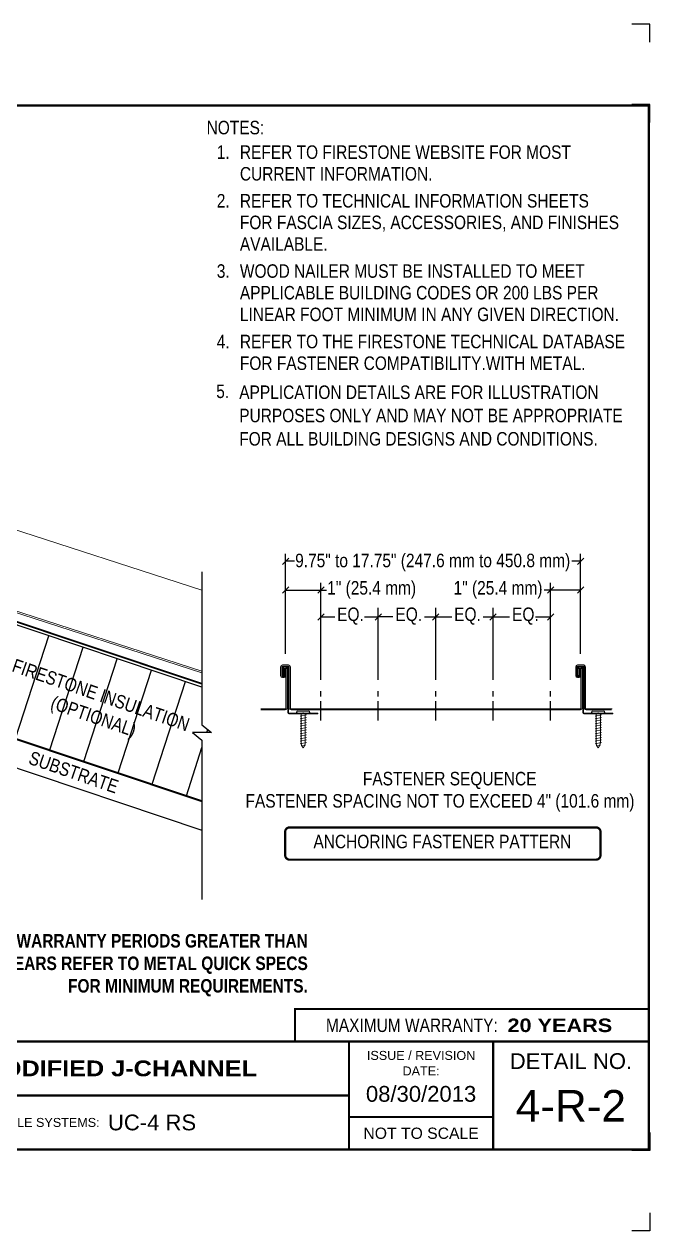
# Model space of a CAD drawing. Header units: inches. Extents: x 0 to 20, y 0 to 16.8.
# Drawn here: x 11.35 to 20.03, y 0 to 16.76 of the extents above; entities that cross this region are included whole.
import ezdxf
from ezdxf.enums import TextEntityAlignment as Align

# ---------------------------------------------------------------- set-up
doc = ezdxf.new("R2010")
doc.units = ezdxf.units.IN
doc.header["$MEASUREMENT"] = 0
doc.linetypes.add('HIDDEN', pattern=[0.375, 0.25, -0.125])
doc.layers.get('0').update_dxf_attribs({"linetype": 'CONTINUOUS'})
doc.layers.get('DEFPOINTS').update_dxf_attribs({"linetype": 'CONTINUOUS'})
doc.layers.add('FSBP-ACCESSORY-FIRESTONE', color=7, linetype='CONTINUOUS', lineweight=9)
doc.layers.add('FSBP-TRIMS', color=7, linetype='CONTINUOUS', lineweight=9)
for name, color, linetype in [('FSBP-ANNO-NOTE', 7, 'CONTINUOUS'), ('FSBP-INSULATION', 7, 'CONTINUOUS'), ('FSBP-MEMBRANE', 7, 'CONTINUOUS'), ('FSBP-SUBSTRATE-GENERIC', 9, 'CONTINUOUS'), ('FSBP-TTLB', 7, 'CONTINUOUS'), ('FSBP-TTLB-BORDER', 7, 'CONTINUOUS'), ('FSBP-TTLB-TEXT', 7, 'CONTINUOUS'), ('FSBP-WALL-CURB', 9, 'CONTINUOUS')]:
    doc.layers.add(name, color=color, linetype=linetype)
doc.styles.add('ARIAL', font='arial.ttf')
doc.styles.add('ARIAL_BOLD', font='')
doc.styles.add('ARIAL_NAR', font='ARIALN.TTF')
doc.styles.add('FSBP_ARIAL_NAR', font='ARIALN.TTF')
doc.styles.get('ARIAL_BOLD').set_extended_font_data('Arial Black')

# ---------------------------------------------------------------- blocks, each defined once
blk = doc.blocks.new('A$C486F1324')
at = {"layer": 'DEFPOINTS', "linetype": 'Continuous', "ltscale": 1.75}
for points in [[(20.031, 16.512), (20.031, 16.762), (19.781, 16.762)], [(20.031, 0.25), (20.031, 0), (19.781, 0)]]:
    blk.add_lwpolyline(points, dxfattribs=at)
at = {"layer": 'DEFPOINTS', "color": 1}
for points in [[(20.031, 15.396), (20.031, 15.646), (19.781, 15.646)], [(20.031, 1.365), (20.031, 1.115), (19.781, 1.115)]]:
    blk.add_lwpolyline(points, dxfattribs=at)
at = {"layer": 'FSBP-TTLB', "const_width": 0.0312}
blk.add_lwpolyline([(15.106, 2.631), (20.016, 2.631), (20.016, 3.082), (15.106, 3.082)], close=True, dxfattribs=at)
for points in [[(0.016, 2.631), (0.016, 1.131), (20.016, 1.131), (20.016, 2.631), (0.016, 2.631)], [(15.856, 2.631), (15.856, 1.131)], [(17.857, 2.631), (17.857, 1.131)], [(20.016, 2.631), (20.016, 1.131)], [(4.841, 1.881), (15.856, 1.881)], [(15.856, 1.582), (17.857, 1.582)]]:
    blk.add_lwpolyline(points, dxfattribs=at)
at = {"layer": 'FSBP-TTLB-BORDER', "const_width": 0.0312}
blk.add_lwpolyline([(20.016, 2.631), (20.016, 15.631), (0.016, 15.631), (0.016, 2.631)], dxfattribs=at)
at = {"layer": 'FSBP-TTLB-TEXT', "style": 'ARIAL_NAR'}
blk.add_text('MAXIMUM WARRANTY:', height=0.1875, dxfattribs=at).set_placement((17.921, 2.856), align=Align.MIDDLE_RIGHT)
at = {"layer": 'FSBP-TTLB-TEXT', "style": 'ARIAL'}
for s, height, p in [('ISSUE / REVISION', 0.125, (16.856, 2.437)), ('DETAIL NO.', 0.2188, (18.936, 2.358)), ('DATE:', 0.125, (16.856, 2.221)), ('NOT TO SCALE', 0.15625, (16.856, 1.356))]:
    blk.add_text(s, height=height, dxfattribs=at).set_placement(p, align=Align.MIDDLE_CENTER)
blk.add_text('ACCEPTABLE SYSTEMS:', height=0.125, dxfattribs=at).set_placement((10.308, 1.506), align=Align.MIDDLE_LEFT)
at = {"layer": 'FSBP-TTLB-TEXT'}
for tag, height, style, p in [('MAXIMUM_WARRANTY', 0.188, 'ARIAL_BOLD', (18.055, 2.855)), ('ACCPT_SYSTEMS', 0.219, 'ARIAL', (12.51, 1.506))]:
    blk.add_attdef(tag, text='', height=height, dxfattribs=dict(at, style=style)).set_placement(p, align=Align.MIDDLE_LEFT)
for tag, height, style, p in [('DETAIL_DESCP_LINE_1', 0.219, 'ARIAL_BOLD', (10.347, 2.257)), ('ISSUE_REV_DATE', 0.219, 'ARIAL', (16.856, 1.903)), ('DETAIL_NUMBER', 0.438, 'ARIAL', (18.935, 1.738))]:
    blk.add_attdef(tag, text='', height=height, dxfattribs=dict(at, style=style)).set_placement(p, align=Align.MIDDLE_CENTER)

msp = doc.modelspace()

# ---------------------------------------------------------------- hatches: boundary and pattern name
at = {"layer": 'FSBP-ACCESSORY-FIRESTONE'}
for points in [[(15.006, 7.198, 0.414214), (15.021, 7.183), (15.059, 7.183), (15.059, 7.193), (15.016, 7.193), (15.016, 7.261), (15.006, 7.261)], [(19.102, 7.198, 0.414214), (19.117, 7.183), (19.154, 7.183), (19.154, 7.193), (19.112, 7.193), (19.112, 7.261), (19.102, 7.261)]]:
    msp.add_hatch(color=256, dxfattribs=at).paths.add_polyline_path(points)
at = {"layer": 'FSBP-INSULATION'}
h = msp.add_hatch(dxfattribs=at)
h.set_pattern_fill('ANSI31', color=256, scale=4, angle=207, style=0)
h.set_pattern_definition([(252, (-0.4584, 0), (0.475528, -0.154508), [])])
h.paths.add_polyline_path([(8.505, 8.382), (8.53, 8.386), (8.535, 8.403), (8.516, 8.416), (8.541, 8.42), (8.546, 8.437), (8.527, 8.449), (8.552, 8.454), (8.557, 8.471), (8.538, 8.483), (8.565, 8.488), (8.568, 8.499), (8.549, 8.511), (8.574, 8.516), (8.579, 8.531), (8.56, 8.543), (8.584, 8.548), (8.59, 8.565), (8.571, 8.577), (8.595, 8.582), (8.601, 8.599), (8.582, 8.611), (8.607, 8.616), (8.613, 8.632), (8.594, 8.645), (8.618, 8.649), (8.624, 8.666), (8.605, 8.678), (8.63, 8.683), (8.635, 8.699), (8.616, 8.711), (8.641, 8.716), (8.646, 8.733), (8.627, 8.745), (8.652, 8.75), (8.657, 8.767), (8.638, 8.779), (8.663, 8.784), (8.668, 8.8), (8.649, 8.813), (8.674, 8.817), (8.679, 8.834), (8.66, 8.846), (8.686, 8.851), (8.692, 8.87), (8.673, 8.882), (8.698, 8.887), (8.703, 8.903), (8.684, 8.916), (8.709, 8.92), (8.714, 8.937), (8.695, 8.949), (8.721, 8.954), (8.726, 8.971), (8.707, 8.983), (8.732, 8.988), (8.737, 9.005), (8.718, 9.017), (8.743, 9.021), (8.748, 9.038), (8.729, 9.051), (8.754, 9.055), (8.76, 9.072), (8.741, 9.085), (8.765, 9.089), (8.771, 9.106), (8.752, 9.118), (8.776, 9.123), (8.782, 9.14), (8.763, 9.152), (8.787, 9.157), (8.793, 9.174), (8.774, 9.186), (8.798, 9.191), (8.804, 9.207), (8.785, 9.22), (8.809, 9.224), (8.811, 9.228), (7.18, 9.774), (7.18, 8.192), (8.322, 7.81), (8.341, 7.814), (8.346, 7.831), (8.327, 7.843), (8.352, 7.848), (8.357, 7.865), (8.338, 7.877), (8.363, 7.881), (8.368, 7.898), (8.349, 7.911), (8.374, 7.915), (8.379, 7.932), (8.36, 7.944), (8.385, 7.949), (8.39, 7.966), (8.371, 7.978), (8.396, 7.983), (8.401, 8), (8.382, 8.012), (8.407, 8.016), (8.412, 8.033), (8.393, 8.046), (8.418, 8.05), (8.423, 8.066), (8.404, 8.078), (8.429, 8.083), (8.434, 8.1), (8.415, 8.112), (8.44, 8.117), (8.445, 8.134), (8.426, 8.146), (8.452, 8.151), (8.457, 8.167), (8.438, 8.179), (8.463, 8.184), (8.468, 8.201), (8.449, 8.213), (8.474, 8.218), (8.479, 8.235), (8.46, 8.247), (8.485, 8.252), (8.49, 8.268), (8.471, 8.281), (8.497, 8.286), (8.502, 8.302), (8.483, 8.314), (8.508, 8.319), (8.513, 8.336), (8.494, 8.348), (8.519, 8.353), (8.524, 8.37)])
h.paths.add_polyline_path([(8.628, 8.36), (8.603, 8.356), (8.598, 8.339), (8.617, 8.327), (8.592, 8.322), (8.586, 8.305), (8.606, 8.293), (8.58, 8.288), (8.574, 8.272), (8.593, 8.259), (8.569, 8.255), (8.563, 8.238), (8.582, 8.226), (8.558, 8.221), (8.552, 8.204), (8.571, 8.192), (8.547, 8.187), (8.541, 8.17), (8.56, 8.158), (8.535, 8.153), (8.529, 8.137), (8.548, 8.124), (8.524, 8.12), (8.518, 8.103), (8.538, 8.091), (8.513, 8.086), (8.507, 8.069), (8.527, 8.057), (8.502, 8.052), (8.497, 8.037), (8.516, 8.024), (8.491, 8.02), (8.486, 8.003), (8.505, 7.991), (8.48, 7.986), (8.475, 7.969), (8.494, 7.957), (8.469, 7.952), (8.464, 7.935), (8.483, 7.923), (8.458, 7.918), (8.453, 7.901), (8.472, 7.889), (8.447, 7.885), (8.442, 7.868), (8.461, 7.855), (8.436, 7.851), (8.431, 7.834), (8.45, 7.822), (8.425, 7.817), (8.42, 7.8), (8.439, 7.788), (8.414, 7.783), (8.413, 7.78), (9.864, 7.294), (9.883, 7.298), (9.889, 7.315), (9.87, 7.327), (9.894, 7.332), (9.9, 7.348), (9.88, 7.361), (9.905, 7.365), (9.911, 7.382), (9.891, 7.394), (9.916, 7.399), (9.922, 7.416), (9.902, 7.428), (9.927, 7.433), (9.932, 7.449), (9.913, 7.461), (9.938, 7.465), (9.943, 7.482), (9.924, 7.495), (9.949, 7.499), (9.954, 7.516), (9.935, 7.528), (9.961, 7.533), (9.966, 7.55), (9.947, 7.562), (9.972, 7.567), (9.977, 7.584), (9.958, 7.596), (9.983, 7.6), (9.988, 7.617), (9.969, 7.63), (9.994, 7.634), (9.999, 7.651), (9.98, 7.663), (10.006, 7.668), (10.011, 7.685), (9.992, 7.697), (10.017, 7.702), (10.023, 7.718), (10.004, 7.731), (10.028, 7.735), (10.034, 7.752), (10.015, 7.764), (10.039, 7.769), (10.045, 7.786), (10.026, 7.798), (10.05, 7.803), (10.056, 7.82), (10.037, 7.832), (10.061, 7.837), (10.067, 7.853), (10.047, 7.866), (10.074, 7.871), (10.077, 7.881), (10.058, 7.893), (10.083, 7.898), (10.088, 7.914), (10.069, 7.926), (10.094, 7.931), (10.099, 7.948), (10.08, 7.96), (10.105, 7.964), (10.11, 7.981), (10.091, 7.994), (10.117, 7.998), (10.122, 8.015), (10.103, 8.027), (10.127, 8.032), (10.133, 8.049), (10.114, 8.061), (10.139, 8.066), (10.144, 8.082), (10.125, 8.094), (10.15, 8.099), (10.156, 8.115), (10.136, 8.128), (10.161, 8.132), (10.167, 8.149), (10.147, 8.161), (10.172, 8.166), (10.178, 8.183), (10.158, 8.195), (10.183, 8.2), (10.189, 8.217), (10.169, 8.229), (10.195, 8.234), (10.201, 8.252), (10.182, 8.264), (10.207, 8.269), (10.213, 8.286), (10.194, 8.298), (10.218, 8.303), (10.224, 8.32), (10.204, 8.332), (10.23, 8.337), (10.235, 8.353), (10.216, 8.366), (10.241, 8.37), (10.247, 8.387), (10.227, 8.399), (10.252, 8.404), (10.257, 8.421), (10.238, 8.433), (10.264, 8.438), (10.269, 8.455), (10.25, 8.467), (10.275, 8.472), (10.28, 8.489), (10.261, 8.501), (10.286, 8.506), (10.291, 8.522), (10.272, 8.535), (10.297, 8.539), (10.302, 8.556), (10.283, 8.568), (10.308, 8.573), (10.313, 8.59), (10.294, 8.602), (10.319, 8.607), (10.324, 8.624), (10.305, 8.636), (10.33, 8.641), (10.32, 8.655), (10.34, 8.717), (8.903, 9.198), (8.883, 9.194), (8.877, 9.177), (8.896, 9.165), (8.872, 9.16), (8.866, 9.143), (8.885, 9.131), (8.861, 9.126), (8.855, 9.109), (8.874, 9.097), (8.85, 9.092), (8.844, 9.075), (8.863, 9.063), (8.838, 9.058), (8.832, 9.042), (8.852, 9.029), (8.827, 9.025), (8.821, 9.008), (8.841, 8.996), (8.816, 8.991), (8.81, 8.974), (8.829, 8.962), (8.804, 8.957), (8.799, 8.94), (8.818, 8.928), (8.793, 8.923), (8.788, 8.907), (8.807, 8.894), (8.782, 8.89), (8.776, 8.873), (8.795, 8.861), (8.769, 8.856), (8.763, 8.837), (8.783, 8.825), (8.758, 8.82), (8.753, 8.804), (8.772, 8.791), (8.747, 8.787), (8.742, 8.77), (8.761, 8.758), (8.736, 8.753), (8.731, 8.736), (8.75, 8.724), (8.725, 8.719), (8.719, 8.702), (8.738, 8.69), (8.713, 8.685), (8.708, 8.669), (8.727, 8.657), (8.702, 8.652), (8.697, 8.636), (8.716, 8.623), (8.69, 8.618), (8.685, 8.602), (8.704, 8.59), (8.68, 8.585), (8.674, 8.568), (8.693, 8.556), (8.669, 8.551), (8.663, 8.534), (8.682, 8.522), (8.657, 8.517), (8.652, 8.502), (8.671, 8.49), (8.645, 8.485), (8.642, 8.474), (8.661, 8.462), (8.636, 8.457), (8.631, 8.44), (8.65, 8.428), (8.625, 8.423), (8.62, 8.406), (8.639, 8.394), (8.614, 8.39), (8.609, 8.373)])
h.paths.add_polyline_path([(10.181, 7.872), (10.154, 7.867), (10.151, 7.857), (10.17, 7.844), (10.145, 7.84), (10.14, 7.823), (10.159, 7.811), (10.134, 7.806), (10.129, 7.789), (10.148, 7.777), (10.123, 7.772), (10.118, 7.755), (10.137, 7.743), (10.112, 7.738), (10.107, 7.722), (10.126, 7.709), (10.101, 7.705), (10.096, 7.688), (10.115, 7.676), (10.089, 7.671), (10.083, 7.654), (10.103, 7.642), (10.078, 7.637), (10.072, 7.62), (10.092, 7.608), (10.067, 7.604), (10.061, 7.587), (10.081, 7.574), (10.056, 7.57), (10.051, 7.553), (10.07, 7.541), (10.044, 7.536), (10.039, 7.519), (10.058, 7.507), (10.033, 7.502), (10.028, 7.486), (10.047, 7.473), (10.022, 7.469), (10.017, 7.452), (10.036, 7.44), (10.011, 7.435), (10.006, 7.419), (10.025, 7.407), (10, 7.402), (9.995, 7.385), (10.014, 7.373), (9.989, 7.369), (9.984, 7.352), (10.003, 7.339), (9.978, 7.335), (9.973, 7.318), (9.992, 7.306), (9.967, 7.301), (9.962, 7.284), (9.981, 7.272), (9.956, 7.267), (9.955, 7.264), (13.815, 5.972), (13.815, 6.814), (13.685, 6.921), (13.945, 6.921), (13.815, 7.029), (13.815, 7.554), (10.44, 8.683), (10.42, 8.62), (10.427, 8.615), (10.403, 8.61), (10.397, 8.593), (10.416, 8.581), (10.392, 8.576), (10.386, 8.559), (10.405, 8.547), (10.381, 8.543), (10.375, 8.526), (10.394, 8.513), (10.37, 8.509), (10.364, 8.492), (10.383, 8.48), (10.359, 8.475), (10.353, 8.458), (10.373, 8.446), (10.347, 8.441), (10.342, 8.424), (10.361, 8.412), (10.336, 8.407), (10.331, 8.39), (10.35, 8.378), (10.325, 8.373), (10.319, 8.357), (10.339, 8.344), (10.313, 8.34), (10.308, 8.323), (10.327, 8.311), (10.302, 8.306), (10.297, 8.289), (10.316, 8.277), (10.291, 8.272), (10.286, 8.255), (10.305, 8.243), (10.279, 8.238), (10.273, 8.22), (10.292, 8.208), (10.267, 8.203), (10.262, 8.186), (10.281, 8.174), (10.256, 8.169), (10.251, 8.152), (10.27, 8.14), (10.245, 8.136), (10.24, 8.119), (10.259, 8.106), (10.234, 8.102), (10.229, 8.085), (10.248, 8.073), (10.222, 8.068), (10.217, 8.052), (10.236, 8.04), (10.212, 8.035), (10.206, 8.018), (10.225, 8.006), (10.2, 8.001), (10.194, 7.985), (10.213, 7.972), (10.189, 7.968), (10.183, 7.951), (10.202, 7.939), (10.178, 7.934), (10.172, 7.917), (10.191, 7.905), (10.167, 7.9), (10.161, 7.884)])
h.paths.add_polyline_path([(11.212, 8.006), (13.704, 7.148), (13.491, 6.528), (10.999, 7.386)], flags=24)

# ---------------------------------------------------------------- linework, layer by layer
at = {"layer": 'FSBP-ACCESSORY-FIRESTONE'}
for p, q in [((14.906, 7.835), (14.906, 7.71)), ((14.923, 7.701), (14.923, 7.843)), ((14.923, 7.843), (15.026, 7.843)), ((14.923, 7.828), (14.923, 7.717)), ((15.018, 7.86), (14.931, 7.86)), ((14.996, 7.833), (14.933, 7.833)), ((14.933, 7.833), (14.933, 7.711)), ((14.953, 7.716), (14.933, 7.711)), ((14.936, 7.805), (14.936, 7.716)), ((14.936, 7.716), (14.953, 7.716)), ((14.991, 7.843), (14.938, 7.843)), ((14.98, 7.813), (14.953, 7.813)), ((14.953, 7.813), (14.953, 7.716)), ((14.953, 7.786), (14.963, 7.786)), ((14.953, 7.786), (14.953, 7.716)), ((14.971, 7.83), (14.961, 7.83)), ((14.98, 7.801), (14.963, 7.801)), ((14.963, 7.801), (14.963, 7.701)), ((14.963, 7.786), (14.963, 7.72)), ((14.98, 7.251), (14.98, 7.813)), ((14.98, 7.71), (14.98, 7.801)), ((14.996, 7.266), (14.996, 7.833)), ((14.996, 7.26), (14.996, 7.805)), ((15.016, 7.833), (15.006, 7.833)), ((15.006, 7.266), (15.006, 7.828)), ((15.016, 7.266), (15.016, 7.833)), ((15.026, 7.843), (15.026, 7.26)), ((15.026, 7.266), (15.026, 7.828)), ((15.043, 7.251), (15.043, 7.835)), ((19.002, 7.835), (19.002, 7.71)), ((19.018, 7.843), (19.122, 7.843)), ((19.018, 7.701), (19.018, 7.843)), ((19.018, 7.828), (19.018, 7.717)), ((19.113, 7.86), (19.027, 7.86)), ((19.092, 7.833), (19.028, 7.833)), ((19.028, 7.833), (19.028, 7.711)), ((19.048, 7.716), (19.028, 7.711)), ((19.032, 7.805), (19.032, 7.716)), ((19.032, 7.716), (19.048, 7.716)), ((19.087, 7.843), (19.033, 7.843)), ((19.075, 7.813), (19.048, 7.813)), ((19.048, 7.813), (19.048, 7.716)), ((19.048, 7.786), (19.058, 7.786)), ((19.048, 7.786), (19.048, 7.716)), ((19.067, 7.83), (19.057, 7.83)), ((19.075, 7.801), (19.058, 7.801)), ((19.058, 7.801), (19.058, 7.701)), ((19.058, 7.786), (19.058, 7.72)), ((19.075, 7.251), (19.075, 7.813)), ((19.075, 7.71), (19.075, 7.801)), ((19.092, 7.266), (19.092, 7.833)), ((19.092, 7.26), (19.092, 7.805)), ((19.112, 7.833), (19.101, 7.833)), ((19.102, 7.266), (19.102, 7.828)), ((19.112, 7.266), (19.112, 7.833)), ((19.122, 7.843), (19.122, 7.26)), ((19.122, 7.266), (19.122, 7.828)), ((19.138, 7.251), (19.138, 7.835)), ((14.963, 7.701), (14.923, 7.701)), ((14.931, 7.685), (14.955, 7.685)), ((14.952, 7.705), (14.942, 7.703)), ((19.058, 7.701), (19.018, 7.701)), ((19.027, 7.685), (19.05, 7.685)), ((19.047, 7.705), (19.037, 7.703)), ((15.006, 7.469), (15.006, 7.198)), ((15.006, 7.469), (15.016, 7.469)), ((15.016, 7.469), (15.016, 7.193)), ((19.102, 7.469), (19.102, 7.198)), ((19.102, 7.469), (19.112, 7.469)), ((19.112, 7.469), (19.112, 7.193)), ((14.98, 7.251), (14.633, 7.251)), ((14.971, 7.235), (14.633, 7.235)), ((15.006, 7.261), (15.016, 7.261)), ((19.075, 7.251), (15.043, 7.251)), ((15.051, 7.235), (19.067, 7.235)), ((15.146, 7.221), (15.294, 7.221)), ((19.102, 7.261), (19.112, 7.261)), ((19.509, 7.251), (19.138, 7.251)), ((19.147, 7.235), (19.501, 7.235)), ((19.241, 7.221), (19.389, 7.221)), ((15.016, 7.193), (15.423, 7.193)), ((15.021, 7.183), (15.423, 7.183)), ((15.059, 7.193), (15.059, 7.183)), ((15.146, 7.193), (15.294, 7.193)), ((15.176, 7.183), (15.224, 7.193)), ((15.176, 7.148), (15.264, 7.166)), ((15.176, 7.114), (15.264, 7.131)), ((15.176, 7.079), (15.264, 7.096)), ((15.176, 7.044), (15.264, 7.062)), ((15.191, 7.193), (15.191, 6.773)), ((15.248, 7.193), (15.248, 6.773)), ((15.423, 7.193), (15.423, 7.183)), ((19.112, 7.193), (19.518, 7.193)), ((19.117, 7.183), (19.518, 7.183)), ((19.154, 7.193), (19.154, 7.183)), ((19.241, 7.193), (19.389, 7.193)), ((19.271, 7.183), (19.319, 7.193)), ((19.271, 7.148), (19.359, 7.166)), ((19.271, 7.114), (19.359, 7.131)), ((19.271, 7.079), (19.359, 7.096)), ((19.271, 7.044), (19.359, 7.062)), ((19.287, 7.193), (19.287, 6.773)), ((19.344, 7.193), (19.344, 6.773)), ((19.518, 7.193), (19.518, 7.183)), ((15.176, 7.01), (15.264, 7.027)), ((15.176, 6.975), (15.264, 6.992)), ((15.176, 6.94), (15.264, 6.958)), ((15.176, 6.905), (15.264, 6.923)), ((15.176, 6.871), (15.264, 6.888)), ((19.271, 7.01), (19.359, 7.027)), ((19.271, 6.975), (19.359, 6.992)), ((19.271, 6.94), (19.359, 6.958)), ((19.271, 6.905), (19.359, 6.923)), ((19.271, 6.871), (19.359, 6.888)), ((15.176, 6.836), (15.264, 6.853)), ((15.176, 6.801), (15.264, 6.819)), ((15.176, 6.767), (15.264, 6.784)), ((15.19, 6.735), (15.252, 6.747)), ((19.271, 6.836), (19.359, 6.853)), ((19.271, 6.801), (19.359, 6.819)), ((19.271, 6.767), (19.359, 6.784)), ((19.286, 6.735), (19.347, 6.747))]:
    msp.add_line(p, q, dxfattribs=at)
for centre in [(15.22, 7.193), (19.315, 7.193)]:
    msp.add_circle(centre, 0.00451, dxfattribs=at)
for centre, radius, start, end in [((14.931, 7.835), 0.025, 90, 180), ((14.938, 7.828), 0.015, 90, 180), ((14.938, 7.717), 0.015, 180, 285), ((14.961, 7.805), 0.025, 90, 180), ((14.948, 7.72), 0.015, 285, 0), ((14.971, 7.805), 0.025, 0, 90), ((14.991, 7.828), 0.015, 0, 90), ((15.011, 7.828), 0.015, 0, 90), ((15.018, 7.835), 0.025, 0, 90), ((19.027, 7.835), 0.025, 90, 180), ((19.033, 7.828), 0.015, 90, 180), ((19.033, 7.717), 0.015, 180, 285), ((19.057, 7.805), 0.025, 90, 180), ((19.043, 7.72), 0.015, 285, 0), ((19.067, 7.805), 0.025, 0, 90), ((19.087, 7.828), 0.015, 0, 90), ((19.107, 7.828), 0.015, 0, 90), ((19.113, 7.835), 0.025, 0, 90), ((14.931, 7.71), 0.025, 180, 270), ((14.955, 7.71), 0.025, 270, 0), ((19.027, 7.71), 0.025, 180, 270), ((19.05, 7.71), 0.025, 270, 0), ((14.971, 7.26), 0.025, 270, 0), ((15.011, 7.266), 0.015, 180, 0), ((15.011, 7.266), 0.005, 180, 0), ((15.051, 7.26), 0.025, 180, 270), ((15.143, 7.207), 0.0144, 79.4579, 280.5421), ((15.297, 7.207), 0.0144, 259.4579, 100.5421), ((19.067, 7.26), 0.025, 270, 0), ((19.107, 7.266), 0.015, 180, 0), ((19.107, 7.266), 0.005, 180, 0), ((19.147, 7.26), 0.025, 180, 270), ((19.238, 7.207), 0.0144, 79.4579, 280.5421), ((19.392, 7.207), 0.0144, 259.4579, 100.5421), ((15.021, 7.198), 0.015, 180, 270), ((19.117, 7.198), 0.015, 180, 270), ((15.291, 6.781), 0.1, 174.9405, 224.6072), ((15.148, 6.781), 0.1, 315.3928, 5.0595), ((19.387, 6.781), 0.1, 174.9405, 224.6072), ((19.244, 6.781), 0.1, 315.3928, 5.0595)]:
    msp.add_arc(centre, radius, start, end, dxfattribs=at)
at = {"layer": 'FSBP-ANNO-NOTE'}
for p, q in [((14.975, 8.094), (14.975, 9.405)), ((19.07, 8.094), (19.07, 9.405)), ((14.931, 9.256), (15.019, 9.344)), ((15.097, 9.3), (14.975, 9.3)), ((19.07, 9.3), (18.948, 9.3)), ((19.026, 9.256), (19.114, 9.344)), ((14.931, 8.856), (15.019, 8.944)), ((14.975, 8.9), (15.545, 8.9)), ((15.421, 8.856), (15.509, 8.944)), ((15.465, 7.654), (15.465, 9.002)), ((19.07, 8.9), (18.566, 8.9)), ((18.609, 8.856), (18.697, 8.944)), ((18.653, 7.654), (18.653, 9.002)), ((19.026, 8.856), (19.114, 8.944)), ((14.975, 8.016), (14.975, 8.628)), ((15.421, 8.483), (15.509, 8.572)), ((16.218, 8.483), (16.306, 8.572)), ((16.262, 7.654), (16.262, 8.653)), ((17.015, 8.483), (17.103, 8.572)), ((17.059, 7.654), (17.059, 8.653)), ((17.059, 7.654), (17.059, 8.653)), ((17.812, 8.483), (17.9, 8.572)), ((17.856, 7.654), (17.856, 8.653)), ((18.609, 8.483), (18.697, 8.572)), ((18.653, 7.654), (18.653, 8.653)), ((19.07, 8.016), (19.07, 8.627)), ((15.465, 8.528), (15.657, 8.528)), ((16.071, 8.528), (16.262, 8.528)), ((16.466, 8.528), (16.262, 8.528)), ((16.903, 8.528), (17.281, 8.528)), ((17.718, 8.528), (18.084, 8.528)), ((18.445, 8.528), (18.653, 8.528)), ((15.465, 7.424), (15.465, 7.497)), ((16.262, 7.424), (16.262, 7.497)), ((17.059, 7.424), (17.059, 7.497)), ((17.856, 7.424), (17.856, 7.497)), ((18.653, 7.424), (18.653, 7.497)), ((15.465, 7.089), (15.465, 7.357)), ((16.262, 7.089), (16.262, 7.357)), ((17.059, 7.089), (17.059, 7.357)), ((17.856, 7.089), (17.856, 7.357)), ((18.653, 7.089), (18.653, 7.357))]:
    msp.add_line(p, q, dxfattribs=at)
at = {"layer": 'FSBP-ANNO-NOTE', "const_width": 0.0312}
for points in [[(18.45, 5.156), (15.032, 5.156, -0.414214), (14.969, 5.219), (14.969, 5.542, -0.414214), (15.032, 5.604)], [(18.45, 5.604), (19.284, 5.604, -0.414214), (19.346, 5.542), (19.346, 5.219, -0.414214), (19.284, 5.156), (18.45, 5.156)]]:
    msp.add_lwpolyline(points, format="xyb", dxfattribs=at)
msp.add_lwpolyline([(15.032, 5.604), (18.45, 5.604)], dxfattribs=at)
at = {"layer": 'FSBP-INSULATION'}
for p, q in [((13.815, 7.554), (10.44, 8.683)), ((13.815, 5.972), (9.955, 7.264))]:
    msp.add_line(p, q, dxfattribs=at)
at = {"layer": 'FSBP-MEMBRANE', "linetype": 'HIDDEN', "const_width": 0.025}
msp.add_lwpolyline([(10.454, 8.724), (13.815, 7.599)], dxfattribs=at)
at = {"layer": 'FSBP-SUBSTRATE-GENERIC'}
for p, q in [((13.815, 9.153), (13.815, 7.029)), ((13.945, 6.921), (13.685, 6.921)), ((13.685, 6.921), (13.815, 6.814)), ((13.815, 7.029), (13.945, 6.921)), ((13.815, 6.814), (13.815, 4.602))]:
    msp.add_line(p, q, dxfattribs=at)
at = {"layer": 'FSBP-TRIMS'}
for p, q in [((9.606, 10.266), (13.815, 8.898)), ((8.942, 9.333), (13.815, 7.75)), ((8.949, 9.354), (13.815, 7.773))]:
    msp.add_line(p, q, dxfattribs=at)
at = {"layer": 'FSBP-WALL-CURB'}
for p, q in [((7.18, 7.788), (13.815, 5.568)), ((9.953, 7.255), (13.815, 5.963))]:
    msp.add_line(p, q, dxfattribs=at)

# ---------------------------------------------------------------- block references
msp.add_blockref('A$C486F1324', (0, 0)).add_auto_attribs({'MAXIMUM_WARRANTY': '20 YEARS', 'DETAIL_NUMBER': '4-R-2', 'ISSUE_REV_DATE': '08/30/2013', 'ACCPT_SYSTEMS': 'UC-4 RS', 'DETAIL_DESCP_LINE_1': 'FIXED HIP OR RIDGE WITH MODIFIED J-CHANNEL'})

# ---------------------------------------------------------------- texts
at = {"layer": 'FSBP-ANNO-NOTE', "style": 'FSBP_ARIAL_NAR'}
for s, p in [('NOTES:', (13.879, 15.325)), ('REFER TO FIRESTONE WEBSITE FOR MOST', (14.341, 14.984)), ('CURRENT INFORMATION.', (14.341, 14.683)), ('REFER TO TECHNICAL INFORMATION SHEETS', (14.341, 14.308)), ('FOR FASCIA SIZES, ACCESSORIES, AND FINISHES', (14.341, 14.008)), ('AVAILABLE.', (14.341, 13.707)), ('WOOD NAILER MUST BE INSTALLED TO MEET', (14.341, 13.332)), ('APPLICABLE BUILDING CODES OR 200 LBS PER', (14.341, 13.031)), ('LINEAR FOOT MINIMUM IN ANY GIVEN DIRECTION.', (14.341, 12.73)), ('REFER TO THE FIRESTONE TECHNICAL DATABASE', (14.341, 12.353)), ('FOR FASTENER COMPATIBILITY.WITH METAL.', (14.341, 12.052))]:
    msp.add_text(s, height=0.1875, dxfattribs=at).set_placement(p, align=Align.MIDDLE_LEFT)
for s, p in [('1.', (14.109, 14.984)), ('2.', (14.11, 14.308)), ('3.', (14.11, 13.332)), ('4.', (14.11, 12.353)), ('5.', (14.102, 11.662))]:
    msp.add_text(s, height=0.1875, dxfattribs=at).set_placement(p, align=Align.MIDDLE_CENTER)
for s, p in [('9.75" to 17.75" (247.6 mm to 450.8 mm)', (15.108, 9.218)), ('1" (25.4 mm)', (15.553, 8.838)), ('1" (25.4 mm)', (17.307, 8.838)), ('EQ.', (15.691, 8.471)), ('EQ.', (16.5, 8.471)), ('EQ.', (17.315, 8.471)), ('EQ.', (18.119, 8.471)), ('FASTENER SEQUENCE', (16.048, 6.188)), ('FASTENER SPACING NOT TO EXCEED 4" (101.6 mm)', (14.419, 5.879)), ('ANCHORING FASTENER PATTERN', (15.362, 5.314))]:
    msp.add_text(s, height=0.1875, dxfattribs=at).set_placement(p)
msp.add_text('SUBSTRATE', height=0.1875, rotation=341, dxfattribs=at).set_placement((12.034, 6.371), align=Align.MIDDLE_CENTER)
at = {"layer": 'FSBP-ANNO-NOTE', "insert": (12.443, 7.532), "char_height": 0.1875, "width": 2.80969, "attachment_point": 2, "rotation": 341, "style": 'FSBP_ARIAL_NAR'}
msp.add_mtext('FIRESTONE INSULATION (OPTIONAL)', dxfattribs=at)
at = {"layer": 'FSBP-ANNO-NOTE', "insert": (15.284, 4.123), "char_height": 0.1875, "attachment_point": 3, "style": 'FSBP_ARIAL_NAR'}
msp.add_mtext('{\\fArial Narrow|b1|i0|c0|p34;FOR WARRANTY PERIODS GREATER THAN\\P20 YEARS REFER TO METAL QUICK SPECS\\PFOR MINIMUM REQUIREMENTS.}', dxfattribs=at)
at = {"layer": 'FSBP-TRIMS', "style": 'FSBP_ARIAL_NAR'}
for s, p in [('APPLICATION DETAILS ARE FOR ILLUSTRATION', (14.332, 11.555)), ('PURPOSES ONLY AND MAY NOT BE APPROPRIATE', (14.332, 11.232)), ('FOR ALL BUILDING DESIGNS AND CONDITIONS.', (14.332, 10.908))]:
    msp.add_text(s, height=0.1875, dxfattribs=at).set_placement(p)

doc.saveas('drawing.dxf')
